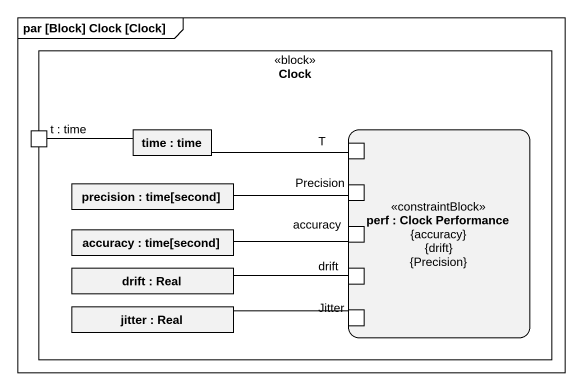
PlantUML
@startuml
mainframe par [Block] Clock [Clock]
rectangle Clock <<block>> {
  port "t : time" as t_time
  rectangle "time : time" as time
  rectangle "perf : Clock Performance\n{accuracy}\n{drift}\n{Precision}" as perf <<constraintBlock>> {
    port T
    port Precision
    port "accuracy" as accuracy_2
    port "drift" as drift_2
    port Jitter
  }
  rectangle "precision : time[second]" as precision
  rectangle "accuracy : time[second]" as accuracy
  rectangle "drift : Real" as drift
  rectangle "jitter : Real" as jitter
}
time -left- t_time
T -left- time
Precision -left- precision
accuracy_2 -left- accuracy
drift_2 -left- drift
Jitter -left- jitter
@enduml
